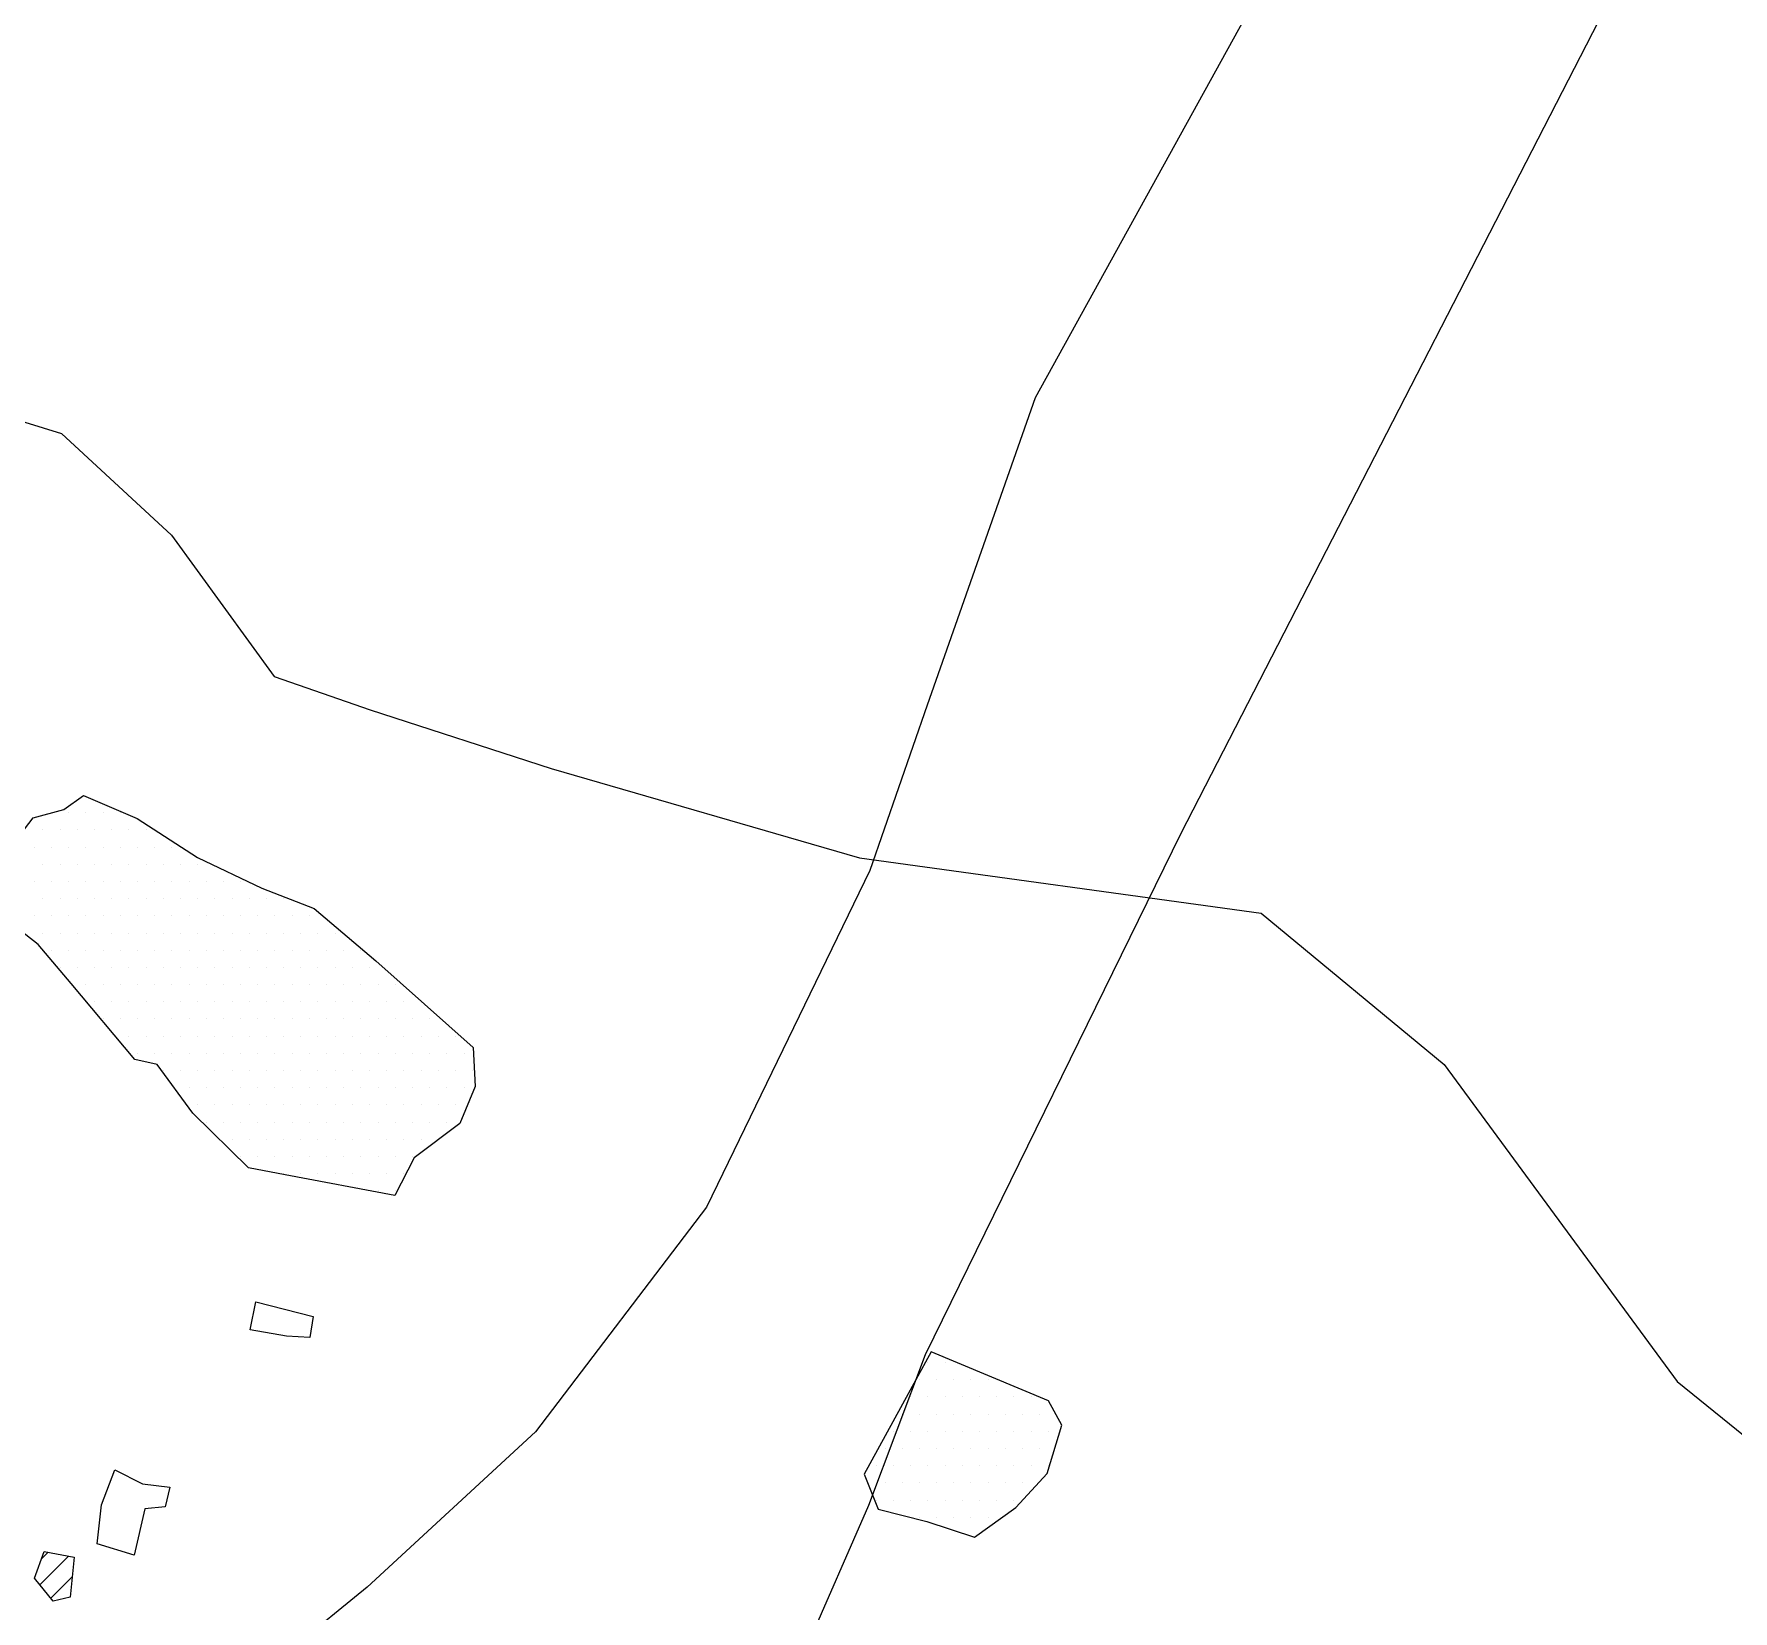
# Model space of a CAD drawing. Header units: metres. Extents: x -9.05 to -4.97, y -14.56 to -9.91.
# Drawn here: x -7.194 to -5.958, y -12.618 to -11.471 of the extents above; entities that cross this region are included whole.
import ezdxf

# ---------------------------------------------------------------- set-up
doc = ezdxf.new("R2010")
doc.units = ezdxf.units.M
doc.header["$LTSCALE"] = 25
doc.header["$MEASUREMENT"] = 0
doc.linetypes.add('STRICHPUNKTX2', pattern=[2, 1, -0.5, 0, -0.5])
doc.layers.get('0').update_dxf_attribs({"linetype": 'CONTINUOUS'})
for name, color, linetype in [('BEFUND', 1, 'CONTINUOUS'), ('FEUER', 1, 'CONTINUOUS'), ('GRABUNGSGRENZE', 3, 'STRICHPUNKTX2'), ('STEINE', 4, 'CONTINUOUS'), ('STEINESCHRAFF', 4, 'CONTINUOUS')]:
    doc.layers.add(name, color=color, linetype=linetype)

# ---------------------------------------------------------------- blocks, each defined once
blk = doc.blocks.new('*X4')
at = {"color": 0}
for p, q in [((-718.98, -1259.92), (-716.9, -1257.83)), ((-718.86, -1258.03), (-718.39, -1257.56)), ((-718.19, -1260.89), (-716.63, -1259.33)), ((-708.74, -1265.59), (-707.8, -1264.64)), ((-708.16, -1266.78), (-706.7, -1265.31)), ((-707.58, -1267.96), (-705.59, -1265.98)), ((-707, -1269.15), (-704.49, -1266.64)), ((-716.89, -1286.11), (-713.81, -1283.03)), ((-716.25, -1287.24), (-712.27, -1283.26)), ((-715.69, -1288.45), (-710.73, -1283.49)), ((-714.24, -1288.76), (-709.27, -1283.8)), ((-711.53, -1287.82), (-708.76, -1285.05)), ((-728.98, -1305.27), (-728.77, -1305.06)), ((-728.64, -1306.7), (-726.53, -1304.59)), ((-728.57, -1310.16), (-723.39, -1304.99)), ((-728.43, -1308.26), (-724.96, -1304.79)), ((-728.57, -1311.93), (-722.04, -1305.4)), ((-723.55, -1308.68), (-722.37, -1307.5)), ((-722.37, -1307.5), (-721.74, -1306.87)), ((-728.4, -1313.53), (-723.55, -1308.68)), ((-723.95, -1310.85), (-721.53, -1308.43)), ((-724.73, -1313.4), (-721.36, -1310.03)), ((-726.77, -1313.67), (-723.95, -1310.85)), ((-725.05, -1315.49), (-721.27, -1311.71)), ((-725.03, -1313.69), (-724.73, -1313.4)), ((-724.82, -1317.02), (-721.27, -1313.47)), ((-722.98, -1316.95), (-721.27, -1315.24)), ((-727.97, -1325.47), (-726, -1323.5)), ((-727.93, -1323.67), (-727.75, -1323.49)), ((-727.22, -1326.49), (-724.92, -1324.19)), ((-725.8, -1326.84), (-723.85, -1324.89)), ((-724.61, -1327.41), (-722.93, -1325.74)), ((-730.68, -1331.72), (-725.8, -1326.84)), ((-728.95, -1328.22), (-728.04, -1327.32)), ((-723.46, -1328.03), (-722.62, -1327.2)), ((-730.6, -1333.4), (-724.61, -1327.41)), ((-730.51, -1335.08), (-723.74, -1328.32)), ((-730.42, -1336.76), (-723.19, -1329.54)), ((-730.33, -1338.44), (-722.64, -1330.75)), ((-730.25, -1340.13), (-721.89, -1331.77)), ((-730.16, -1341.81), (-721.15, -1332.8)), ((-670.96, -1333.87), (-669.55, -1332.47)), ((-670.09, -1334.77), (-667.94, -1332.62)), ((-669.07, -1335.52), (-666.32, -1332.77)), ((-667.9, -1336.11), (-665.24, -1333.45)), ((-730.7, -1344.11), (-721.43, -1334.85)), ((-729.21, -1344.39), (-721.72, -1336.9)), ((-727.72, -1344.67), (-722, -1338.95)), ((-726.22, -1344.94), (-722.28, -1341)), ((-724.73, -1345.22), (-724, -1344.48))]:
    blk.add_line(p, q, dxfattribs=at)
blk = doc.blocks.new('*X11')
at = {"color": 0}
for p, q in [((-718.125, -1203.75), (-718.125, -1203.75)), ((-716.875, -1203.75), (-716.875, -1203.75)), ((-715.625, -1203.75), (-715.625, -1203.75)), ((-714.375, -1203.75), (-714.375, -1203.75)), ((-713.125, -1203.75), (-713.125, -1203.75)), ((-718.75, -1205), (-718.75, -1205)), ((-717.5, -1205), (-717.5, -1205)), ((-716.25, -1205), (-716.25, -1205)), ((-715, -1205), (-715, -1205)), ((-713.75, -1205), (-713.75, -1205)), ((-712.5, -1205), (-712.5, -1205)), ((-711.25, -1205), (-711.25, -1205)), ((-719.375, -1206.25), (-719.375, -1206.25)), ((-718.125, -1206.25), (-718.125, -1206.25)), ((-716.875, -1206.25), (-716.875, -1206.25)), ((-715.625, -1206.25), (-715.625, -1206.25)), ((-714.375, -1206.25), (-714.375, -1206.25)), ((-713.125, -1206.25), (-713.125, -1206.25)), ((-711.875, -1206.25), (-711.875, -1206.25)), ((-710.625, -1206.25), (-710.625, -1206.25)), ((-709.375, -1206.25), (-709.375, -1206.25)), ((-718.75, -1207.5), (-718.75, -1207.5)), ((-717.5, -1207.5), (-717.5, -1207.5)), ((-716.25, -1207.5), (-716.25, -1207.5)), ((-715, -1207.5), (-715, -1207.5)), ((-713.75, -1207.5), (-713.75, -1207.5)), ((-712.5, -1207.5), (-712.5, -1207.5)), ((-711.25, -1207.5), (-711.25, -1207.5)), ((-710, -1207.5), (-710, -1207.5)), ((-708.75, -1207.5), (-708.75, -1207.5)), ((-707.5, -1207.5), (-707.5, -1207.5)), ((-719.375, -1208.75), (-719.375, -1208.75)), ((-718.125, -1208.75), (-718.125, -1208.75)), ((-716.875, -1208.75), (-716.875, -1208.75)), ((-715.625, -1208.75), (-715.625, -1208.75)), ((-714.375, -1208.75), (-714.375, -1208.75)), ((-713.125, -1208.75), (-713.125, -1208.75)), ((-711.875, -1208.75), (-711.875, -1208.75)), ((-710.625, -1208.75), (-710.625, -1208.75)), ((-709.375, -1208.75), (-709.375, -1208.75)), ((-708.125, -1208.75), (-708.125, -1208.75)), ((-706.875, -1208.75), (-706.875, -1208.75)), ((-705.625, -1208.75), (-705.625, -1208.75)), ((-704.375, -1208.75), (-704.375, -1208.75)), ((-718.75, -1210), (-718.75, -1210)), ((-717.5, -1210), (-717.5, -1210)), ((-716.25, -1210), (-716.25, -1210)), ((-715, -1210), (-715, -1210)), ((-713.75, -1210), (-713.75, -1210)), ((-712.5, -1210), (-712.5, -1210)), ((-711.25, -1210), (-711.25, -1210)), ((-710, -1210), (-710, -1210)), ((-708.75, -1210), (-708.75, -1210)), ((-707.5, -1210), (-707.5, -1210)), ((-706.25, -1210), (-706.25, -1210)), ((-705, -1210), (-705, -1210)), ((-703.75, -1210), (-703.75, -1210)), ((-702.5, -1210), (-702.5, -1210)), ((-701.25, -1210), (-701.25, -1210)), ((-719.375, -1211.25), (-719.375, -1211.25)), ((-718.125, -1211.25), (-718.125, -1211.25)), ((-716.875, -1211.25), (-716.875, -1211.25)), ((-715.625, -1211.25), (-715.625, -1211.25)), ((-714.375, -1211.25), (-714.375, -1211.25)), ((-713.125, -1211.25), (-713.125, -1211.25)), ((-711.875, -1211.25), (-711.875, -1211.25)), ((-710.625, -1211.25), (-710.625, -1211.25)), ((-709.375, -1211.25), (-709.375, -1211.25)), ((-708.125, -1211.25), (-708.125, -1211.25)), ((-706.875, -1211.25), (-706.875, -1211.25)), ((-705.625, -1211.25), (-705.625, -1211.25)), ((-704.375, -1211.25), (-704.375, -1211.25)), ((-703.125, -1211.25), (-703.125, -1211.25)), ((-701.875, -1211.25), (-701.875, -1211.25)), ((-700.625, -1211.25), (-700.625, -1211.25)), ((-699.375, -1211.25), (-699.375, -1211.25)), ((-718.75, -1212.5), (-718.75, -1212.5)), ((-717.5, -1212.5), (-717.5, -1212.5)), ((-716.25, -1212.5), (-716.25, -1212.5)), ((-715, -1212.5), (-715, -1212.5)), ((-713.75, -1212.5), (-713.75, -1212.5)), ((-712.5, -1212.5), (-712.5, -1212.5)), ((-711.25, -1212.5), (-711.25, -1212.5)), ((-710, -1212.5), (-710, -1212.5)), ((-708.75, -1212.5), (-708.75, -1212.5)), ((-707.5, -1212.5), (-707.5, -1212.5)), ((-706.25, -1212.5), (-706.25, -1212.5)), ((-705, -1212.5), (-705, -1212.5)), ((-703.75, -1212.5), (-703.75, -1212.5)), ((-702.5, -1212.5), (-702.5, -1212.5)), ((-701.25, -1212.5), (-701.25, -1212.5)), ((-700, -1212.5), (-700, -1212.5)), ((-698.75, -1212.5), (-698.75, -1212.5)), ((-697.5, -1212.5), (-697.5, -1212.5)), ((-718.125, -1213.75), (-718.125, -1213.75)), ((-716.875, -1213.75), (-716.875, -1213.75)), ((-715.625, -1213.75), (-715.625, -1213.75)), ((-714.375, -1213.75), (-714.375, -1213.75)), ((-713.125, -1213.75), (-713.125, -1213.75)), ((-711.875, -1213.75), (-711.875, -1213.75)), ((-710.625, -1213.75), (-710.625, -1213.75)), ((-709.375, -1213.75), (-709.375, -1213.75)), ((-708.125, -1213.75), (-708.125, -1213.75)), ((-706.875, -1213.75), (-706.875, -1213.75)), ((-705.625, -1213.75), (-705.625, -1213.75)), ((-704.375, -1213.75), (-704.375, -1213.75)), ((-703.125, -1213.75), (-703.125, -1213.75)), ((-701.875, -1213.75), (-701.875, -1213.75)), ((-700.625, -1213.75), (-700.625, -1213.75)), ((-699.375, -1213.75), (-699.375, -1213.75)), ((-698.125, -1213.75), (-698.125, -1213.75)), ((-696.875, -1213.75), (-696.875, -1213.75)), ((-695.625, -1213.75), (-695.625, -1213.75)), ((-717.5, -1215), (-717.5, -1215)), ((-716.25, -1215), (-716.25, -1215)), ((-715, -1215), (-715, -1215)), ((-713.75, -1215), (-713.75, -1215)), ((-712.5, -1215), (-712.5, -1215)), ((-711.25, -1215), (-711.25, -1215)), ((-710, -1215), (-710, -1215)), ((-708.75, -1215), (-708.75, -1215)), ((-707.5, -1215), (-707.5, -1215)), ((-706.25, -1215), (-706.25, -1215)), ((-705, -1215), (-705, -1215)), ((-703.75, -1215), (-703.75, -1215)), ((-702.5, -1215), (-702.5, -1215)), ((-701.25, -1215), (-701.25, -1215)), ((-700, -1215), (-700, -1215)), ((-698.75, -1215), (-698.75, -1215)), ((-697.5, -1215), (-697.5, -1215)), ((-696.25, -1215), (-696.25, -1215)), ((-695, -1215), (-695, -1215)), ((-715.625, -1216.25), (-715.625, -1216.25)), ((-714.375, -1216.25), (-714.375, -1216.25)), ((-713.125, -1216.25), (-713.125, -1216.25)), ((-711.875, -1216.25), (-711.875, -1216.25)), ((-710.625, -1216.25), (-710.625, -1216.25)), ((-709.375, -1216.25), (-709.375, -1216.25)), ((-708.125, -1216.25), (-708.125, -1216.25)), ((-706.875, -1216.25), (-706.875, -1216.25)), ((-705.625, -1216.25), (-705.625, -1216.25)), ((-704.375, -1216.25), (-704.375, -1216.25)), ((-703.125, -1216.25), (-703.125, -1216.25)), ((-701.875, -1216.25), (-701.875, -1216.25)), ((-700.625, -1216.25), (-700.625, -1216.25)), ((-699.375, -1216.25), (-699.375, -1216.25)), ((-698.125, -1216.25), (-698.125, -1216.25)), ((-696.875, -1216.25), (-696.875, -1216.25)), ((-695.625, -1216.25), (-695.625, -1216.25)), ((-694.375, -1216.25), (-694.375, -1216.25)), ((-693.125, -1216.25), (-693.125, -1216.25)), ((-715, -1217.5), (-715, -1217.5)), ((-713.75, -1217.5), (-713.75, -1217.5)), ((-712.5, -1217.5), (-712.5, -1217.5)), ((-711.25, -1217.5), (-711.25, -1217.5)), ((-710, -1217.5), (-710, -1217.5)), ((-708.75, -1217.5), (-708.75, -1217.5)), ((-707.5, -1217.5), (-707.5, -1217.5)), ((-706.25, -1217.5), (-706.25, -1217.5)), ((-705, -1217.5), (-705, -1217.5)), ((-703.75, -1217.5), (-703.75, -1217.5)), ((-702.5, -1217.5), (-702.5, -1217.5)), ((-701.25, -1217.5), (-701.25, -1217.5)), ((-700, -1217.5), (-700, -1217.5)), ((-698.75, -1217.5), (-698.75, -1217.5)), ((-697.5, -1217.5), (-697.5, -1217.5)), ((-696.25, -1217.5), (-696.25, -1217.5)), ((-695, -1217.5), (-695, -1217.5)), ((-693.75, -1217.5), (-693.75, -1217.5)), ((-692.5, -1217.5), (-692.5, -1217.5)), ((-691.25, -1217.5), (-691.25, -1217.5)), ((-714.375, -1218.75), (-714.375, -1218.75)), ((-713.125, -1218.75), (-713.125, -1218.75)), ((-711.875, -1218.75), (-711.875, -1218.75)), ((-710.625, -1218.75), (-710.625, -1218.75)), ((-709.375, -1218.75), (-709.375, -1218.75)), ((-708.125, -1218.75), (-708.125, -1218.75)), ((-706.875, -1218.75), (-706.875, -1218.75)), ((-705.625, -1218.75), (-705.625, -1218.75)), ((-704.375, -1218.75), (-704.375, -1218.75)), ((-703.125, -1218.75), (-703.125, -1218.75)), ((-701.875, -1218.75), (-701.875, -1218.75)), ((-700.625, -1218.75), (-700.625, -1218.75)), ((-699.375, -1218.75), (-699.375, -1218.75)), ((-698.125, -1218.75), (-698.125, -1218.75)), ((-696.875, -1218.75), (-696.875, -1218.75)), ((-695.625, -1218.75), (-695.625, -1218.75)), ((-694.375, -1218.75), (-694.375, -1218.75)), ((-693.125, -1218.75), (-693.125, -1218.75)), ((-691.875, -1218.75), (-691.875, -1218.75)), ((-690.625, -1218.75), (-690.625, -1218.75)), ((-712.5, -1220), (-712.5, -1220)), ((-711.25, -1220), (-711.25, -1220)), ((-710, -1220), (-710, -1220)), ((-708.75, -1220), (-708.75, -1220)), ((-707.5, -1220), (-707.5, -1220)), ((-706.25, -1220), (-706.25, -1220)), ((-705, -1220), (-705, -1220)), ((-703.75, -1220), (-703.75, -1220)), ((-702.5, -1220), (-702.5, -1220)), ((-701.25, -1220), (-701.25, -1220)), ((-700, -1220), (-700, -1220)), ((-698.75, -1220), (-698.75, -1220)), ((-697.5, -1220), (-697.5, -1220)), ((-696.25, -1220), (-696.25, -1220)), ((-695, -1220), (-695, -1220)), ((-693.75, -1220), (-693.75, -1220)), ((-692.5, -1220), (-692.5, -1220)), ((-691.25, -1220), (-691.25, -1220)), ((-690, -1220), (-690, -1220)), ((-688.75, -1220), (-688.75, -1220)), ((-711.875, -1221.25), (-711.875, -1221.25)), ((-710.625, -1221.25), (-710.625, -1221.25)), ((-709.375, -1221.25), (-709.375, -1221.25)), ((-708.125, -1221.25), (-708.125, -1221.25)), ((-706.875, -1221.25), (-706.875, -1221.25)), ((-705.625, -1221.25), (-705.625, -1221.25)), ((-704.375, -1221.25), (-704.375, -1221.25)), ((-703.125, -1221.25), (-703.125, -1221.25)), ((-701.875, -1221.25), (-701.875, -1221.25)), ((-700.625, -1221.25), (-700.625, -1221.25)), ((-699.375, -1221.25), (-699.375, -1221.25)), ((-698.125, -1221.25), (-698.125, -1221.25)), ((-696.875, -1221.25), (-696.875, -1221.25)), ((-695.625, -1221.25), (-695.625, -1221.25)), ((-694.375, -1221.25), (-694.375, -1221.25)), ((-693.125, -1221.25), (-693.125, -1221.25)), ((-691.875, -1221.25), (-691.875, -1221.25)), ((-690.625, -1221.25), (-690.625, -1221.25)), ((-689.375, -1221.25), (-689.375, -1221.25)), ((-688.125, -1221.25), (-688.125, -1221.25)), ((-710, -1222.5), (-710, -1222.5)), ((-708.75, -1222.5), (-708.75, -1222.5)), ((-707.5, -1222.5), (-707.5, -1222.5)), ((-706.25, -1222.5), (-706.25, -1222.5)), ((-705, -1222.5), (-705, -1222.5)), ((-703.75, -1222.5), (-703.75, -1222.5)), ((-702.5, -1222.5), (-702.5, -1222.5)), ((-701.25, -1222.5), (-701.25, -1222.5)), ((-700, -1222.5), (-700, -1222.5)), ((-698.75, -1222.5), (-698.75, -1222.5)), ((-697.5, -1222.5), (-697.5, -1222.5)), ((-696.25, -1222.5), (-696.25, -1222.5)), ((-695, -1222.5), (-695, -1222.5)), ((-693.75, -1222.5), (-693.75, -1222.5)), ((-692.5, -1222.5), (-692.5, -1222.5)), ((-691.25, -1222.5), (-691.25, -1222.5)), ((-690, -1222.5), (-690, -1222.5)), ((-688.75, -1222.5), (-688.75, -1222.5)), ((-687.5, -1222.5), (-687.5, -1222.5)), ((-708.125, -1223.75), (-708.125, -1223.75)), ((-706.875, -1223.75), (-706.875, -1223.75)), ((-705.625, -1223.75), (-705.625, -1223.75)), ((-704.375, -1223.75), (-704.375, -1223.75)), ((-703.125, -1223.75), (-703.125, -1223.75)), ((-701.875, -1223.75), (-701.875, -1223.75)), ((-700.625, -1223.75), (-700.625, -1223.75)), ((-699.375, -1223.75), (-699.375, -1223.75)), ((-698.125, -1223.75), (-698.125, -1223.75)), ((-696.875, -1223.75), (-696.875, -1223.75)), ((-695.625, -1223.75), (-695.625, -1223.75)), ((-694.375, -1223.75), (-694.375, -1223.75)), ((-693.125, -1223.75), (-693.125, -1223.75)), ((-691.875, -1223.75), (-691.875, -1223.75)), ((-690.625, -1223.75), (-690.625, -1223.75)), ((-689.375, -1223.75), (-689.375, -1223.75)), ((-688.125, -1223.75), (-688.125, -1223.75)), ((-707.5, -1225), (-707.5, -1225)), ((-706.25, -1225), (-706.25, -1225)), ((-705, -1225), (-705, -1225)), ((-703.75, -1225), (-703.75, -1225)), ((-702.5, -1225), (-702.5, -1225)), ((-701.25, -1225), (-701.25, -1225)), ((-700, -1225), (-700, -1225)), ((-698.75, -1225), (-698.75, -1225)), ((-697.5, -1225), (-697.5, -1225)), ((-696.25, -1225), (-696.25, -1225)), ((-695, -1225), (-695, -1225)), ((-693.75, -1225), (-693.75, -1225)), ((-692.5, -1225), (-692.5, -1225)), ((-691.25, -1225), (-691.25, -1225)), ((-690, -1225), (-690, -1225)), ((-688.75, -1225), (-688.75, -1225)), ((-706.875, -1226.25), (-706.875, -1226.25)), ((-705.625, -1226.25), (-705.625, -1226.25)), ((-704.375, -1226.25), (-704.375, -1226.25)), ((-703.125, -1226.25), (-703.125, -1226.25)), ((-701.875, -1226.25), (-701.875, -1226.25)), ((-700.625, -1226.25), (-700.625, -1226.25)), ((-699.375, -1226.25), (-699.375, -1226.25)), ((-698.125, -1226.25), (-698.125, -1226.25)), ((-696.875, -1226.25), (-696.875, -1226.25)), ((-695.625, -1226.25), (-695.625, -1226.25)), ((-694.375, -1226.25), (-694.375, -1226.25)), ((-693.125, -1226.25), (-693.125, -1226.25)), ((-691.875, -1226.25), (-691.875, -1226.25)), ((-690.625, -1226.25), (-690.625, -1226.25)), ((-689.375, -1226.25), (-689.375, -1226.25)), ((-705, -1227.5), (-705, -1227.5)), ((-703.75, -1227.5), (-703.75, -1227.5)), ((-702.5, -1227.5), (-702.5, -1227.5)), ((-701.25, -1227.5), (-701.25, -1227.5)), ((-700, -1227.5), (-700, -1227.5)), ((-698.75, -1227.5), (-698.75, -1227.5)), ((-697.5, -1227.5), (-697.5, -1227.5)), ((-696.25, -1227.5), (-696.25, -1227.5)), ((-695, -1227.5), (-695, -1227.5)), ((-693.75, -1227.5), (-693.75, -1227.5)), ((-692.5, -1227.5), (-692.5, -1227.5)), ((-691.25, -1227.5), (-691.25, -1227.5)), ((-690, -1227.5), (-690, -1227.5)), ((-704.375, -1228.75), (-704.375, -1228.75)), ((-703.125, -1228.75), (-703.125, -1228.75)), ((-701.875, -1228.75), (-701.875, -1228.75)), ((-700.625, -1228.75), (-700.625, -1228.75)), ((-699.375, -1228.75), (-699.375, -1228.75)), ((-698.125, -1228.75), (-698.125, -1228.75)), ((-696.875, -1228.75), (-696.875, -1228.75)), ((-695.625, -1228.75), (-695.625, -1228.75)), ((-694.375, -1228.75), (-694.375, -1228.75)), ((-693.125, -1228.75), (-693.125, -1228.75)), ((-691.875, -1228.75), (-691.875, -1228.75)), ((-701.25, -1230), (-701.25, -1230)), ((-700, -1230), (-700, -1230)), ((-698.75, -1230), (-698.75, -1230)), ((-697.5, -1230), (-697.5, -1230)), ((-696.25, -1230), (-696.25, -1230)), ((-695, -1230), (-695, -1230)), ((-693.75, -1230), (-693.75, -1230)), ((-692.5, -1230), (-692.5, -1230)), ((-694.375, -1231.25), (-694.375, -1231.25)), ((-693.125, -1231.25), (-693.125, -1231.25)), ((-654.375, -1243.75), (-654.375, -1243.75)), ((-653.125, -1243.75), (-653.125, -1243.75)), ((-655, -1245), (-655, -1245)), ((-653.75, -1245), (-653.75, -1245)), ((-652.5, -1245), (-652.5, -1245)), ((-651.25, -1245), (-651.25, -1245)), ((-650, -1245), (-650, -1245)), ((-655.625, -1246.25), (-655.625, -1246.25)), ((-654.375, -1246.25), (-654.375, -1246.25)), ((-653.125, -1246.25), (-653.125, -1246.25)), ((-651.875, -1246.25), (-651.875, -1246.25)), ((-650.625, -1246.25), (-650.625, -1246.25)), ((-649.375, -1246.25), (-649.375, -1246.25)), ((-648.125, -1246.25), (-648.125, -1246.25)), ((-646.875, -1246.25), (-646.875, -1246.25)), ((-656.25, -1247.5), (-656.25, -1247.5)), ((-655, -1247.5), (-655, -1247.5)), ((-653.75, -1247.5), (-653.75, -1247.5)), ((-652.5, -1247.5), (-652.5, -1247.5)), ((-651.25, -1247.5), (-651.25, -1247.5)), ((-650, -1247.5), (-650, -1247.5)), ((-648.75, -1247.5), (-648.75, -1247.5)), ((-647.5, -1247.5), (-647.5, -1247.5)), ((-646.25, -1247.5), (-646.25, -1247.5)), ((-656.875, -1248.75), (-656.875, -1248.75)), ((-655.625, -1248.75), (-655.625, -1248.75)), ((-654.375, -1248.75), (-654.375, -1248.75)), ((-653.125, -1248.75), (-653.125, -1248.75)), ((-651.875, -1248.75), (-651.875, -1248.75)), ((-650.625, -1248.75), (-650.625, -1248.75)), ((-649.375, -1248.75), (-649.375, -1248.75)), ((-648.125, -1248.75), (-648.125, -1248.75)), ((-646.875, -1248.75), (-646.875, -1248.75)), ((-645.625, -1248.75), (-645.625, -1248.75)), ((-657.5, -1250), (-657.5, -1250)), ((-656.25, -1250), (-656.25, -1250)), ((-655, -1250), (-655, -1250)), ((-653.75, -1250), (-653.75, -1250)), ((-652.5, -1250), (-652.5, -1250)), ((-651.25, -1250), (-651.25, -1250)), ((-650, -1250), (-650, -1250)), ((-648.75, -1250), (-648.75, -1250)), ((-647.5, -1250), (-647.5, -1250)), ((-646.25, -1250), (-646.25, -1250)), ((-658.125, -1251.25), (-658.125, -1251.25)), ((-656.875, -1251.25), (-656.875, -1251.25)), ((-655.625, -1251.25), (-655.625, -1251.25)), ((-654.375, -1251.25), (-654.375, -1251.25)), ((-653.125, -1251.25), (-653.125, -1251.25)), ((-651.875, -1251.25), (-651.875, -1251.25)), ((-650.625, -1251.25), (-650.625, -1251.25)), ((-649.375, -1251.25), (-649.375, -1251.25)), ((-648.125, -1251.25), (-648.125, -1251.25)), ((-646.875, -1251.25), (-646.875, -1251.25)), ((-645.625, -1251.25), (-645.625, -1251.25)), ((-658.75, -1252.5), (-658.75, -1252.5)), ((-657.5, -1252.5), (-657.5, -1252.5)), ((-656.25, -1252.5), (-656.25, -1252.5)), ((-655, -1252.5), (-655, -1252.5)), ((-653.75, -1252.5), (-653.75, -1252.5)), ((-652.5, -1252.5), (-652.5, -1252.5)), ((-651.25, -1252.5), (-651.25, -1252.5)), ((-650, -1252.5), (-650, -1252.5)), ((-648.75, -1252.5), (-648.75, -1252.5)), ((-647.5, -1252.5), (-647.5, -1252.5)), ((-658.125, -1253.75), (-658.125, -1253.75)), ((-656.875, -1253.75), (-656.875, -1253.75)), ((-655.625, -1253.75), (-655.625, -1253.75)), ((-654.375, -1253.75), (-654.375, -1253.75)), ((-653.125, -1253.75), (-653.125, -1253.75)), ((-651.875, -1253.75), (-651.875, -1253.75)), ((-650.625, -1253.75), (-650.625, -1253.75)), ((-649.375, -1253.75), (-649.375, -1253.75)), ((-648.125, -1253.75), (-648.125, -1253.75)), ((-655, -1255), (-655, -1255)), ((-653.75, -1255), (-653.75, -1255)), ((-652.5, -1255), (-652.5, -1255)), ((-651.25, -1255), (-651.25, -1255)), ((-650, -1255), (-650, -1255))]:
    blk.add_line(p, q, dxfattribs=at)

msp = doc.modelspace()

# ---------------------------------------------------------------- linework, layer by layer
at = {"layer": 'BEFUND'}
for points in [[(-7.5345, -11.8481), (-7.3077, -11.7463), (-7.2472, -11.7391), (-7.174, -11.7615), (-7.0941, -11.8356), (-7.0193, -11.9383), (-6.9496, -11.9627), (-6.8179, -12.0053), (-6.5936, -12.0702)], [(-6.5936, -12.0702), (-6.3015, -12.1106), (-6.1683, -12.2207), (-5.9989, -12.4513), (-5.7335, -12.6659), (-5.5419, -12.7684), (-5.2457, -12.8037)]]:
    msp.add_lwpolyline(points, dxfattribs=at)
at = {"layer": 'GRABUNGSGRENZE', "flags": 128}
for points in [[(-8.3239, -13.6279), (-8.1438, -13.1142), (-8.006, -13.0119), (-7.8416, -12.5974), (-7.7182, -12.3878), (-7.5837, -12.0262), (-7.5634, -11.9117), (-7.3786, -11.5302), (-7.1659, -11.0516), (-6.9993, -10.694), (-6.1823, -11.2213), (-6.4657, -11.7355), (-6.5444, -11.9593), (-6.586, -12.0794), (-6.7048, -12.3245), (-6.8293, -12.4878), (-6.9517, -12.6008), (-7.0102, -12.6486), (-7.0513, -12.7382), (-7.0904, -12.8536), (-7.2392, -13.018), (-7.2158, -13.1181), (-7.1974, -13.2554), (-7.208, -13.3403), (-7.2399, -13.4517), (-7.2638, -13.5519), (-7.3466, -13.7019)], [(-7.1472, -13.6896), (-7.0401, -13.4638), (-6.8958, -13.2893), (-6.7684, -12.9566), (-6.5867, -12.5411), (-6.5456, -12.4317), (-6.3597, -12.0522), (-5.9804, -11.3146)]]:
    msp.add_lwpolyline(points, dxfattribs=at)
at = {"layer": 'STEINE'}
for points in [[(-7.2292, -12.0686), (-7.2048, -12.0544), (-7.1947, -12.0411), (-7.1723, -12.035), (-7.1581, -12.0248), (-7.1189, -12.0416), (-7.0751, -12.07), (-7.0283, -12.0924), (-6.9902, -12.1071), (-6.9454, -12.1452), (-6.8747, -12.2082), (-6.8732, -12.2367), (-6.8843, -12.2636), (-6.9174, -12.2886), (-6.9316, -12.316), (-7.0114, -12.3008), (-7.0379, -12.2958), (-7.0786, -12.2561), (-7.1045, -12.2206), (-7.1208, -12.217), (-7.1671, -12.1616), (-7.191, -12.1332), (-7.2272, -12.1052)], [(-7.0368, -12.4137), (-7.0327, -12.3934), (-6.991, -12.404), (-6.9935, -12.4193), (-7.0103, -12.4183), (-7.0368, -12.4137)], [(-6.5902, -12.5187), (-6.5801, -12.5441), (-6.5445, -12.5532), (-6.5099, -12.5644), (-6.4799, -12.543), (-6.457, -12.5181), (-6.4464, -12.483), (-6.456, -12.4652), (-6.5415, -12.4297), (-6.5902, -12.5187)], [(-7.1211, -12.5775), (-7.148, -12.5694), (-7.145, -12.5409), (-7.1353, -12.5155), (-7.115, -12.5257), (-7.0952, -12.5282), (-7.0987, -12.5424), (-7.1135, -12.544), (-7.1211, -12.5775)], [(-7.18, -12.6111), (-7.1938, -12.5944), (-7.1867, -12.575), (-7.1648, -12.5791), (-7.1678, -12.6081), (-7.18, -12.6111)]]:
    msp.add_lwpolyline(points, dxfattribs=at)

# ---------------------------------------------------------------- block references
at = {"layer": 'FEUER', "xscale": 0.01, "yscale": 0.01, "zscale": 0.01}
msp.add_blockref('*X4', (0, 0), dxfattribs=at)
at = {"layer": 'STEINESCHRAFF', "xscale": 0.01, "yscale": 0.01, "zscale": 0.01}
msp.add_blockref('*X11', (0, 0), dxfattribs=at)

doc.saveas('drawing.dxf')
